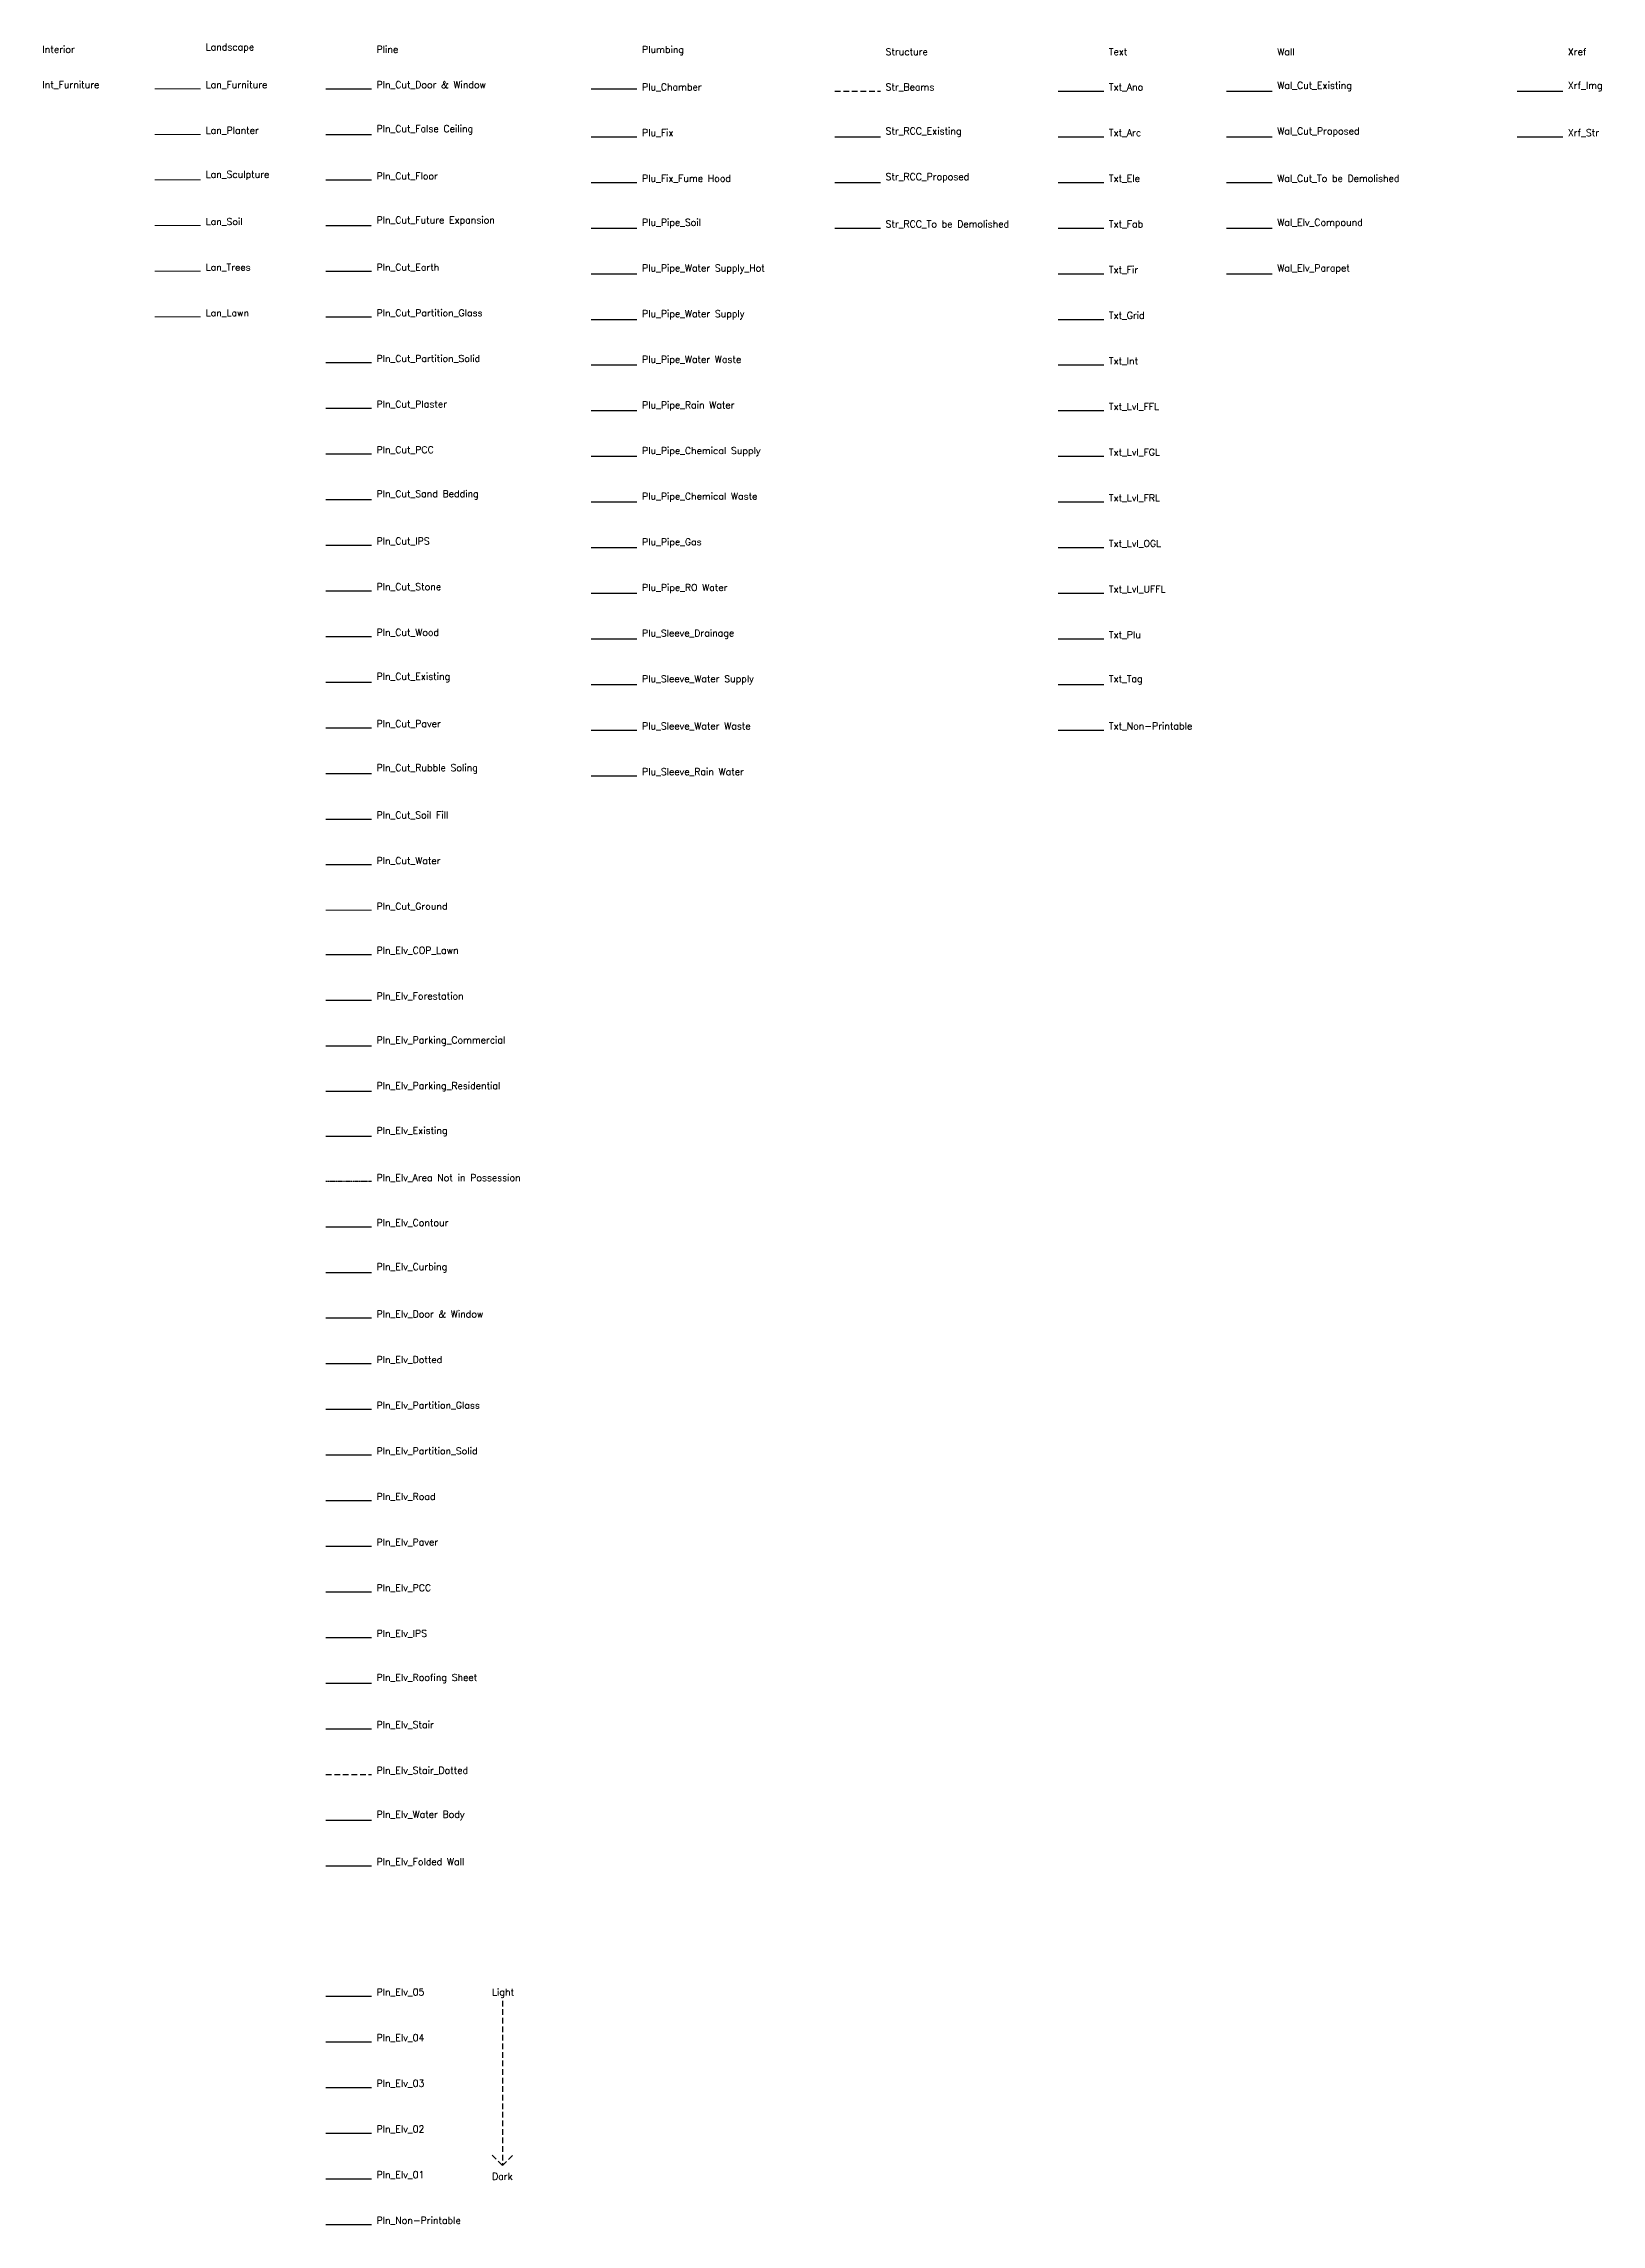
# Model space of a CAD drawing. Header units: inches. Extents: x -12 to 68737, y -20912 to 38138.
# Drawn here: x 34620 to 68737, y -9640 to 38138 of the extents above; entities that cross this region are included whole.
import ezdxf

# ---------------------------------------------------------------- set-up
doc = ezdxf.new("R2010")
doc.units = ezdxf.units.IN
doc.header["$MEASUREMENT"] = 0
doc.linetypes.add('HIDDEN', pattern=[0.375, 0.25, -0.125])
doc.linetypes.add('PHANTOM2', pattern=[1.25, 0.625, -0.125, 0.125, -0.125, 0.125, -0.125])
for name, color, linetype, lineweight in [('Lan_Furniture', 205, 'Continuous', 13), ('Lan_Lawn', 86, 'Continuous', 13), ('Lan_Planter', 205, 'Continuous', 13), ('Lan_Scuplture', 205, 'Continuous', 13), ('Lan_Soil', 205, 'Continuous', 13), ('Lan_Trees', 86, 'Continuous', 13), ('Pln_Cut_Ground', 2, 'Continuous', 18)]:
    doc.layers.add(name, color=color, linetype=linetype, lineweight=lineweight)
for name, color, linetype in [('Pln_Cut_Door & Window', 6, 'Continuous'), ('Pln_Cut_Earth', 95, 'Continuous'), ('Pln_Cut_Existing', 8, 'Continuous'), ('Pln_Cut_False Ceiling', 6, 'Continuous'), ('Pln_Cut_Floor', 8, 'Continuous'), ('Pln_Cut_Future Expansion', 9, 'HIDDEN'), ('Pln_Cut_IPS', 8, 'Continuous'), ('Pln_Cut_Partition_Glass', 4, 'Continuous'), ('Pln_Cut_Partition_Solid', 4, 'Continuous'), ('Pln_Cut_Paver', 203, 'Continuous'), ('Pln_Cut_PCC', 6, 'Continuous'), ('Pln_Cut_Plaster', 4, 'Continuous'), ('Pln_Cut_Rubble Soiling', 203, 'Continuous'), ('Pln_Cut_Sand Bedding', 203, 'Continuous'), ('Pln_Cut_Soil Fill', 203, 'Continuous'), ('Pln_Cut_Stone', 6, 'Continuous'), ('Pln_Cut_Water', 151, 'Continuous'), ('Pln_Cut_Wood', 6, 'Continuous'), ('Pln_Elv_01', 6, 'Continuous'), ('Pln_Elv_02', 4, 'Continuous'), ('Pln_Elv_03', 3, 'Continuous'), ('Pln_Elv_04', 8, 'Continuous'), ('Pln_Elv_05', 9, 'Continuous'), ('Pln_Elv_Area Not in Possesion', 9, 'PHANTOM2'), ('Pln_Elv_Contour', 9, 'Continuous'), ('Pln_Elv_COP_Lawn', 64, 'Continuous'), ('Pln_Elv_Curbing', 3, 'Continuous'), ('Pln_Elv_Door & Window', 4, 'Continuous'), ('Pln_Elv_Dotted', 8, 'HIDDEN'), ('Pln_Elv_Existing', 8, 'Continuous'), ('Pln_Elv_Folded Wall', 90, 'Continuous'), ('Pln_Elv_Forestation', 96, 'Continuous'), ('Pln_Elv_IPS', 201, 'Continuous'), ('Pln_Elv_Parking_Commercial', 26, 'Continuous'), ('Pln_Elv_Parking_Residential', 46, 'Continuous'), ('Pln_Elv_Partition_Glass', 8, 'Continuous'), ('Pln_Elv_Partition_Solid', 8, 'Continuous'), ('Pln_Elv_Paver', 3, 'Continuous'), ('Pln_Elv_PCC', 201, 'Continuous'), ('Pln_Elv_Road', 8, 'Continuous'), ('Pln_Elv_Roofing Sheet', 202, 'Continuous'), ('Pln_Elv_Stair', 3, 'Continuous'), ('Pln_Elv_Stair_Dotted', 4, 'HIDDEN'), ('Pln_Elv_Water Body', 4, 'Continuous'), ('Plu_Chamber', 205, 'Continuous'), ('Plu_Fix', 3, 'Continuous'), ('Plu_Fix_Fume Hood', 3, 'Continuous'), ('Plu_Pipe_Chemical Supply', 42, 'Continuous'), ('Plu_Pipe_Chemical Waste', 34, 'Continuous'), ('Plu_Pipe_Gas', 2, 'Continuous'), ('Plu_Pipe_Rain Water', 150, 'Continuous'), ('Plu_Pipe_RO Water', 150, 'Continuous'), ('Plu_Pipe_Soil', 48, 'Continuous'), ('Plu_Pipe_Water Supply', 76, 'Continuous'), ('Plu_Pipe_Water Supply_Hot', 20, 'Continuous'), ('Plu_Pipe_Water Waste', 34, 'Continuous'), ('Plu_Sleeve_Drainage', 48, 'Continuous'), ('Plu_Sleeve_Rain Water', 48, 'Continuous'), ('Plu_Sleeve_Water Supply', 76, 'Continuous'), ('Plu_Sleeve_Water Waste', 34, 'Continuous'), ('Str_Beams', 9, 'HIDDEN'), ('Str_RCC_Existing', 17, 'Continuous'), ('Str_RCC_Proposed', 5, 'Continuous'), ('Str_RCC_To be Demolished', 33, 'Continuous'), ('Txt_Ano', 95, 'Continuous'), ('Txt_Arc', 95, 'Continuous'), ('Txt_Ele', 6, 'Continuous'), ('Txt_Fab', 6, 'Continuous'), ('Txt_Fir', 6, 'Continuous'), ('Txt_Grid', 4, 'Continuous'), ('Txt_Int', 6, 'Continuous'), ('Txt_Lvl_FFL', 10, 'Continuous'), ('Txt_Lvl_FGL', 10, 'Continuous'), ('Txt_Lvl_FRL', 10, 'Continuous'), ('Txt_Lvl_OGL', 9, 'Continuous'), ('Txt_Lvl_UFFL', 10, 'Continuous'), ('Txt_Plu', 6, 'Continuous'), ('Txt_Tag', 95, 'Continuous'), ('Wal_Cut_Existing', 96, 'Continuous'), ('Wal_Cut_Proposed', 1, 'Continuous'), ('Wal_Cut_To be Demolished', 226, 'Continuous'), ('Wal_Elv_Compound', 4, 'Continuous'), ('Wal_Elv_Parapet', 8, 'Continuous'), ('Xrf_Img', 9, 'Continuous'), ('Xrf_Str', 3, 'Continuous')]:
    doc.layers.add(name, color=color, linetype=linetype)
doc.layers.add('Pln_Non-Printable', color=3, linetype='Continuous', plot=False)
doc.layers.add('Txt_Non-Printable', color=3, linetype='Continuous', plot=False)
doc.styles.add('Simplex', font='simplex.shx')

msp = doc.modelspace()

# ---------------------------------------------------------------- linework, layer by layer
at = {"linetype": 'HIDDEN', "ltscale": 500}
for points in [[(44668, -4739), (44668, -8349)], [(44444, -8124), (44668, -8349), (44892, -8124)]]:
    msp.add_lwpolyline(points, dxfattribs=at)
at = {"layer": 'Lan_Furniture'}
msp.add_lwpolyline([(37058, 37150), (38058, 37150)], dxfattribs=at)
at = {"layer": 'Lan_Lawn'}
msp.add_lwpolyline([(37058, 32150), (38058, 32150)], dxfattribs=at)
at = {"layer": 'Lan_Planter'}
msp.add_lwpolyline([(37058, 36150), (38058, 36150)], dxfattribs=at)
at = {"layer": 'Lan_Scuplture'}
msp.add_lwpolyline([(37058, 35150), (38058, 35150)], dxfattribs=at)
at = {"layer": 'Lan_Soil'}
msp.add_lwpolyline([(37058, 34150), (38058, 34150)], dxfattribs=at)
at = {"layer": 'Lan_Trees'}
msp.add_lwpolyline([(37058, 33150), (38058, 33150)], dxfattribs=at)
at = {"layer": 'Pln_Cut_Door & Window'}
msp.add_lwpolyline([(40800, 37150), (41800, 37150)], dxfattribs=at)
at = {"layer": 'Pln_Cut_Earth'}
msp.add_lwpolyline([(40800, 33150), (41800, 33150)], dxfattribs=at)
at = {"layer": 'Pln_Cut_Existing'}
msp.add_lwpolyline([(40800, 24150), (41800, 24150)], dxfattribs=at)
at = {"layer": 'Pln_Cut_False Ceiling'}
msp.add_lwpolyline([(40800, 36150), (41800, 36150)], dxfattribs=at)
at = {"layer": 'Pln_Cut_Floor'}
msp.add_lwpolyline([(40800, 35150), (41800, 35150)], dxfattribs=at)
at = {"layer": 'Pln_Cut_Future Expansion'}
msp.add_lwpolyline([(40800, 34150), (41800, 34150)], dxfattribs=at)
at = {"layer": 'Pln_Cut_Ground', "ltscale": 2}
msp.add_line((40800, 19150), (41800, 19150), dxfattribs=at)
at = {"layer": 'Pln_Cut_IPS'}
msp.add_lwpolyline([(40800, 27150), (41800, 27150)], dxfattribs=at)
at = {"layer": 'Pln_Cut_Partition_Glass'}
msp.add_lwpolyline([(40800, 32150), (41800, 32150)], dxfattribs=at)
at = {"layer": 'Pln_Cut_Partition_Solid'}
msp.add_lwpolyline([(40800, 31150), (41800, 31150)], dxfattribs=at)
at = {"layer": 'Pln_Cut_Paver'}
msp.add_lwpolyline([(40800, 23150), (41800, 23150)], dxfattribs=at)
at = {"layer": 'Pln_Cut_PCC'}
msp.add_lwpolyline([(40800, 29150), (41800, 29150)], dxfattribs=at)
at = {"layer": 'Pln_Cut_Plaster'}
msp.add_lwpolyline([(40800, 30150), (41800, 30150)], dxfattribs=at)
at = {"layer": 'Pln_Cut_Rubble Soiling'}
msp.add_lwpolyline([(40800, 22150), (41800, 22150)], dxfattribs=at)
at = {"layer": 'Pln_Cut_Sand Bedding'}
msp.add_lwpolyline([(40800, 28150), (41800, 28150)], dxfattribs=at)
at = {"layer": 'Pln_Cut_Soil Fill'}
msp.add_lwpolyline([(40800, 21150), (41800, 21150)], dxfattribs=at)
at = {"layer": 'Pln_Cut_Stone'}
msp.add_lwpolyline([(40800, 26150), (41800, 26150)], dxfattribs=at)
at = {"layer": 'Pln_Cut_Water'}
msp.add_lwpolyline([(40800, 20150), (41800, 20150)], dxfattribs=at)
at = {"layer": 'Pln_Cut_Wood'}
msp.add_lwpolyline([(40800, 25150), (41800, 25150)], dxfattribs=at)
at = {"layer": 'Pln_Elv_01'}
msp.add_lwpolyline([(40800, -8640), (41800, -8640)], dxfattribs=at)
at = {"layer": 'Pln_Elv_02'}
msp.add_lwpolyline([(40800, -7640), (41800, -7640)], dxfattribs=at)
at = {"layer": 'Pln_Elv_03'}
msp.add_lwpolyline([(40800, -6640), (41800, -6640)], dxfattribs=at)
at = {"layer": 'Pln_Elv_04'}
msp.add_lwpolyline([(40800, -5640), (41800, -5640)], dxfattribs=at)
at = {"layer": 'Pln_Elv_05'}
msp.add_lwpolyline([(40800, -4640), (41800, -4640)], dxfattribs=at)
at = {"layer": 'Pln_Elv_Area Not in Possesion'}
msp.add_lwpolyline([(40800, 13218), (41800, 13218)], dxfattribs=at)
at = {"layer": 'Pln_Elv_Contour'}
msp.add_lwpolyline([(40800, 12218), (41800, 12218)], dxfattribs=at)
at = {"layer": 'Pln_Elv_COP_Lawn'}
msp.add_lwpolyline([(40800, 18184), (41800, 18184)], dxfattribs=at)
at = {"layer": 'Pln_Elv_Curbing'}
msp.add_lwpolyline([(40800, 11218), (41800, 11218)], dxfattribs=at)
at = {"layer": 'Pln_Elv_Door & Window'}
msp.add_lwpolyline([(40800, 10218), (41800, 10218)], dxfattribs=at)
at = {"layer": 'Pln_Elv_Dotted'}
msp.add_lwpolyline([(40800, 9218), (41800, 9218)], dxfattribs=at)
at = {"layer": 'Pln_Elv_Existing'}
msp.add_lwpolyline([(40800, 14201), (41800, 14201)], dxfattribs=at)
at = {"layer": 'Pln_Elv_Folded Wall', "ltscale": 500}
msp.add_lwpolyline([(40800, -1782), (41800, -1782)], dxfattribs=at)
at = {"layer": 'Pln_Elv_Forestation'}
msp.add_lwpolyline([(40800, 17184), (41800, 17184)], dxfattribs=at)
at = {"layer": 'Pln_Elv_IPS'}
msp.add_lwpolyline([(40800, 3218), (41800, 3218)], dxfattribs=at)
at = {"layer": 'Pln_Elv_Parking_Commercial'}
msp.add_lwpolyline([(40800, 16184), (41800, 16184)], dxfattribs=at)
at = {"layer": 'Pln_Elv_Parking_Residential'}
msp.add_lwpolyline([(40800, 15184), (41800, 15184)], dxfattribs=at)
at = {"layer": 'Pln_Elv_Partition_Glass'}
msp.add_lwpolyline([(40800, 8218), (41800, 8218)], dxfattribs=at)
at = {"layer": 'Pln_Elv_Partition_Solid'}
msp.add_lwpolyline([(40800, 7218), (41800, 7218)], dxfattribs=at)
at = {"layer": 'Pln_Elv_Paver'}
msp.add_lwpolyline([(40800, 5218), (41800, 5218)], dxfattribs=at)
at = {"layer": 'Pln_Elv_PCC'}
msp.add_lwpolyline([(40800, 4218), (41800, 4218)], dxfattribs=at)
at = {"layer": 'Pln_Elv_Road'}
msp.add_lwpolyline([(40800, 6218), (41800, 6218)], dxfattribs=at)
at = {"layer": 'Pln_Elv_Roofing Sheet'}
msp.add_lwpolyline([(40800, 2218), (41800, 2218)], dxfattribs=at)
at = {"layer": 'Pln_Elv_Stair'}
msp.add_lwpolyline([(40800, 1218), (41800, 1218)], dxfattribs=at)
at = {"layer": 'Pln_Elv_Stair_Dotted', "ltscale": 500}
msp.add_lwpolyline([(40800, 218), (41800, 218)], dxfattribs=at)
at = {"layer": 'Pln_Elv_Water Body', "ltscale": 500}
msp.add_lwpolyline([(40800, -782), (41800, -782)], dxfattribs=at)
at = {"layer": 'Pln_Non-Printable'}
msp.add_lwpolyline([(40800, -9640), (41800, -9640)], dxfattribs=at)
at = {"layer": 'Plu_Chamber'}
msp.add_lwpolyline([(46615, 37150), (47615, 37150)], dxfattribs=at)
at = {"layer": 'Plu_Fix'}
msp.add_lwpolyline([(46615, 36097), (47615, 36097)], dxfattribs=at)
at = {"layer": 'Plu_Fix_Fume Hood'}
msp.add_lwpolyline([(46615, 35097), (47615, 35097)], dxfattribs=at)
at = {"layer": 'Plu_Pipe_Chemical Supply'}
msp.add_lwpolyline([(46615, 29097), (47615, 29097)], dxfattribs=at)
at = {"layer": 'Plu_Pipe_Chemical Waste'}
msp.add_lwpolyline([(46615, 28097), (47615, 28097)], dxfattribs=at)
at = {"layer": 'Plu_Pipe_Gas'}
msp.add_lwpolyline([(46615, 27097), (47615, 27097)], dxfattribs=at)
at = {"layer": 'Plu_Pipe_Rain Water'}
msp.add_lwpolyline([(46615, 30097), (47615, 30097)], dxfattribs=at)
at = {"layer": 'Plu_Pipe_RO Water'}
msp.add_lwpolyline([(46615, 26097), (47615, 26097)], dxfattribs=at)
at = {"layer": 'Plu_Pipe_Soil'}
msp.add_lwpolyline([(46615, 34097), (47615, 34097)], dxfattribs=at)
at = {"layer": 'Plu_Pipe_Water Supply'}
msp.add_lwpolyline([(46615, 32097), (47615, 32097)], dxfattribs=at)
at = {"layer": 'Plu_Pipe_Water Supply_Hot'}
msp.add_lwpolyline([(46615, 33097), (47615, 33097)], dxfattribs=at)
at = {"layer": 'Plu_Pipe_Water Waste'}
msp.add_lwpolyline([(46615, 31097), (47615, 31097)], dxfattribs=at)
at = {"layer": 'Plu_Sleeve_Drainage'}
msp.add_lwpolyline([(46615, 25097), (47615, 25097)], dxfattribs=at)
at = {"layer": 'Plu_Sleeve_Rain Water'}
msp.add_lwpolyline([(46615, 22097), (47615, 22097)], dxfattribs=at)
at = {"layer": 'Plu_Sleeve_Water Supply'}
msp.add_lwpolyline([(46615, 24097), (47615, 24097)], dxfattribs=at)
at = {"layer": 'Plu_Sleeve_Water Waste'}
msp.add_lwpolyline([(46615, 23097), (47615, 23097)], dxfattribs=at)
at = {"layer": 'Str_Beams', "ltscale": 500}
msp.add_lwpolyline([(51948, 37097), (52948, 37097)], dxfattribs=at)
at = {"layer": 'Str_RCC_Existing'}
msp.add_lwpolyline([(51948, 36097), (52948, 36097)], dxfattribs=at)
at = {"layer": 'Str_RCC_Proposed'}
msp.add_lwpolyline([(51948, 35097), (52948, 35097)], dxfattribs=at)
at = {"layer": 'Str_RCC_To be Demolished'}
msp.add_lwpolyline([(51948, 34097), (52948, 34097)], dxfattribs=at)
at = {"layer": 'Txt_Ano'}
msp.add_lwpolyline([(56839, 37097), (57839, 37097)], dxfattribs=at)
at = {"layer": 'Txt_Arc'}
msp.add_lwpolyline([(56839, 36097), (57839, 36097)], dxfattribs=at)
at = {"layer": 'Txt_Ele'}
msp.add_lwpolyline([(56839, 35097), (57839, 35097)], dxfattribs=at)
at = {"layer": 'Txt_Fab'}
msp.add_lwpolyline([(56839, 34097), (57839, 34097)], dxfattribs=at)
at = {"layer": 'Txt_Fir'}
msp.add_lwpolyline([(56839, 33097), (57839, 33097)], dxfattribs=at)
at = {"layer": 'Txt_Grid'}
msp.add_lwpolyline([(56839, 32097), (57839, 32097)], dxfattribs=at)
at = {"layer": 'Txt_Int'}
msp.add_lwpolyline([(56839, 31097), (57839, 31097)], dxfattribs=at)
at = {"layer": 'Txt_Lvl_FFL'}
msp.add_lwpolyline([(56839, 30097), (57839, 30097)], dxfattribs=at)
at = {"layer": 'Txt_Lvl_FGL'}
msp.add_lwpolyline([(56839, 29097), (57839, 29097)], dxfattribs=at)
at = {"layer": 'Txt_Lvl_FRL'}
msp.add_lwpolyline([(56839, 28097), (57839, 28097)], dxfattribs=at)
at = {"layer": 'Txt_Lvl_OGL'}
msp.add_lwpolyline([(56839, 27097), (57839, 27097)], dxfattribs=at)
at = {"layer": 'Txt_Lvl_UFFL'}
msp.add_lwpolyline([(56839, 26097), (57839, 26097)], dxfattribs=at)
at = {"layer": 'Txt_Non-Printable'}
msp.add_lwpolyline([(56839, 23097), (57839, 23097)], dxfattribs=at)
at = {"layer": 'Txt_Plu'}
msp.add_lwpolyline([(56839, 25097), (57839, 25097)], dxfattribs=at)
at = {"layer": 'Txt_Tag'}
msp.add_lwpolyline([(56839, 24097), (57839, 24097)], dxfattribs=at)
at = {"layer": 'Wal_Cut_Existing'}
msp.add_lwpolyline([(60529, 37097), (61529, 37097)], dxfattribs=at)
at = {"layer": 'Wal_Cut_Proposed'}
msp.add_lwpolyline([(60529, 36097), (61529, 36097)], dxfattribs=at)
at = {"layer": 'Wal_Cut_To be Demolished'}
msp.add_lwpolyline([(60529, 35097), (61529, 35097)], dxfattribs=at)
at = {"layer": 'Wal_Elv_Compound'}
msp.add_lwpolyline([(60529, 34097), (61529, 34097)], dxfattribs=at)
at = {"layer": 'Wal_Elv_Parapet'}
msp.add_lwpolyline([(60529, 33097), (61529, 33097)], dxfattribs=at)
at = {"layer": 'Xrf_Img'}
msp.add_lwpolyline([(66892, 37097), (67892, 37097)], dxfattribs=at)
at = {"layer": 'Xrf_Str'}
msp.add_lwpolyline([(66892, 36097), (67892, 36097)], dxfattribs=at)

# ---------------------------------------------------------------- texts
at = {"char_height": 150, "attachment_point": 7, "style": 'Simplex'}
for s, width, insert in [('Interior', 11120.05, (34594, 37938)), ('Landscape', 11120.05, (38169, 37938)), ('Pline', 11120.05, (41911, 37938)), ('Plumbing', 11120.05, (47726, 37884)), ('Structure', 11120.05, (53059, 37884)), ('Text', 11120.05, (57950, 37884)), ('Wall', 11120.05, (61640, 37884)), ('Xref', 11120.05, (68004, 37884)), ('Int_Furniture', 11120.05, (34594, 37150)), ('Lan_Furniture', 11120.05, (38169, 37150)), ('Pln_Cut_Door & Window', 11120.05, (41911, 37150)), ('\\pt1200;Wal_Cut_Existing', 11120.05, (61640, 37097)), ('\\pt1200;Xrf_Img', 11120.05, (68004, 37097)), ('Plu_Chamber', 11120.05, (47726, 37097)), ('Str_Beams', 11120.05, (53059, 37097)), ('Txt_Ano', 11120.05, (57950, 37097)), ('Lan_Planter', 11120.05, (38169, 36150)), ('Pln_Cut_False Ceiling', 11120.05, (41911, 36150)), ('Plu_Fix', 11120.05, (47726, 36097)), ('Str_RCC_Existing', 11120.05, (53059, 36097)), ('Txt_Arc', 11120.05, (57950, 36097)), ('\\pt1200;Wal_Cut_Proposed', 11120.05, (61640, 36097)), ('Xrf_Str', 11120.05, (68004, 36097)), ('Lan_Sculpture', 11120.05, (38169, 35150)), ('Pln_Cut_Floor', 11120.05, (41911, 35150)), ('Plu_Fix_Fume Hood', 11120.05, (47726, 35097)), ('Str_RCC_Proposed', 11120.05, (53059, 35097)), ('Txt_Ele', 11120.05, (57950, 35097)), ('\\pt1200;Wal_Cut_To be Demolished', 11120.05, (61640, 35097)), ('Lan_Soil', 11120.05, (38169, 34150)), ('Pln_Cut_Future Expansion', 11120.05, (41911, 34150)), ('Plu_Pipe_Soil', 11120.05, (47726, 34097)), ('Str_RCC_To be Demolished', 11120.05, (53059, 34097)), ('Txt_Fab', 11120.05, (57950, 34097)), ('Wal_Elv_Compound', 11120.05, (61640, 34097)), ('Lan_Trees', 11120.05, (38169, 33150)), ('Pln_Cut_Earth', 11120.05, (41911, 33150)), ('Plu_Pipe_Water Supply_Hot', 11120.05, (47726, 33097)), ('Txt_Fir', 11120.05, (57950, 33097)), ('Wal_Elv_Parapet', 11120.05, (61640, 33097)), ('Lan_Lawn', 1058.64, (38169, 32150)), ('Pln_Cut_Partition_Glass', 11120.05, (41911, 32150)), ('Plu_Pipe_Water Supply', 11120.05, (47726, 32097)), ('Txt_Grid', 11120.05, (57950, 32097)), ('Pln_Cut_Partition_Solid', 11120.05, (41911, 31150)), ('Plu_Pipe_Water Waste', 11120.05, (47726, 31097)), ('Txt_Int', 11120.05, (57950, 31097)), ('Pln_Cut_Plaster', 11120.05, (41911, 30150)), ('Plu_Pipe_Rain Water', 11120.05, (47726, 30097)), ('Txt_Lvl_FFL', 11120.05, (57950, 30097)), ('Pln_Cut_PCC', 11120.05, (41911, 29150)), ('Plu_Pipe_Chemical Supply', 11120.05, (47726, 29097)), ('Txt_Lvl_FGL', 11120.05, (57950, 29097)), ('Pln_Cut_Sand Bedding', 11120.05, (41911, 28150)), ('Plu_Pipe_Chemical Waste', 11120.05, (47726, 28097)), ('Txt_Lvl_FRL', 11120.05, (57950, 28097)), ('Pln_Cut_IPS', 11120.05, (41911, 27150)), ('Plu_Pipe_Gas', 11120.05, (47726, 27097)), ('Txt_Lvl_OGL', 11120.05, (57950, 27097)), ('Pln_Cut_Stone', 11120.05, (41911, 26150)), ('Plu_Pipe_RO Water', 11120.05, (47726, 26097)), ('Txt_Lvl_UFFL', 11120.05, (57950, 26097)), ('Pln_Cut_Wood', 11120.05, (41911, 25150)), ('Plu_Sleeve_Drainage', 11120.05, (47726, 25097)), ('Txt_Plu', 11120.05, (57950, 25097)), ('Pln_Cut_Existing', 11120.05, (41911, 24150)), ('\\pt2850;Plu_Sleeve_Water Supply', 11120.05, (47726, 24097)), ('Txt_Tag', 11120.05, (57950, 24097)), ('Pln_Cut_Paver', 11120.05, (41911, 23150)), ('\\pt2850;Plu_Sleeve_Water Waste', 11120.05, (47726, 23097)), ('Txt_Non-Printable', 11120.05, (57950, 23097)), ('Pln_Cut_Rubble Soling', 11120.05, (41911, 22150)), ('Plu_Sleeve_Rain Water', 11120.05, (47726, 22097)), ('Pln_Cut_Soil Fill', 11120.05, (41911, 21150)), ('Pln_Cut_Water', 11120.05, (41911, 20150)), ('Pln_Cut_Ground', 11120.05, (41911, 19150)), ('Pln_Elv_COP_Lawn', 11120.05, (41911, 18184)), ('Pln_Elv_Forestation', 11120.05, (41911, 17184)), ('Pln_Elv_Parking_Commercial', 11120.05, (41911, 16184)), ('Pln_Elv_Parking_Residential', 11120.05, (41911, 15184)), ('Pln_Elv_Existing', 11120.05, (41911, 14201)), ('Pln_Elv_Area Not in Possession', 11120.05, (41911, 13201)), ('Pln_Elv_Contour', 11120.05, (41911, 12218)), ('Pln_Elv_Curbing', 11120.05, (41911, 11218)), ('Pln_Elv_Door & Window', 11120.05, (41911, 10218)), ('Pln_Elv_Dotted', 11120.05, (41911, 9218)), ('Pln_Elv_Partition_Glass', 11120.05, (41911, 8218)), ('Pln_Elv_Partition_Solid', 11120.05, (41911, 7218)), ('Pln_Elv_Road', 11120.05, (41911, 6218)), ('Pln_Elv_Paver', 11120.05, (41911, 5218)), ('Pln_Elv_PCC', 11120.05, (41911, 4218)), ('Pln_Elv_IPS', 11120.05, (41911, 3218)), ('Pln_Elv_Roofing Sheet', 11120.05, (41911, 2218)), ('Pln_Elv_Stair', 11120.05, (41911, 1218)), ('Pln_Elv_Stair_Dotted', 11120.05, (41911, 218)), ('Pln_Elv_Water Body', 11120.05, (41911, -782)), ('Pln_Elv_Folded Wall', 11120.05, (41911, -1782)), ('Pln_Elv_05', 11120.05, (41911, -4640)), ('Light', 11120.05, (44441, -4676)), ('Pln_Elv_04', 11120.05, (41911, -5640)), ('Pln_Elv_03', 11120.05, (41911, -6640)), ('Pln_Elv_02', 11120.05, (41911, -7640)), ('Pln_Elv_01', 11120.05, (41911, -8640)), ('Dark', 11120.05, (44441, -8661)), ('Pln_Non-Printable', 11120.05, (41911, -9640))]:
    msp.add_mtext_dynamic_manual_height_columns(s, width=width, gutter_width=1, heights=[0], dxfattribs=dict(at, insert=insert))

doc.saveas('drawing.dxf')
